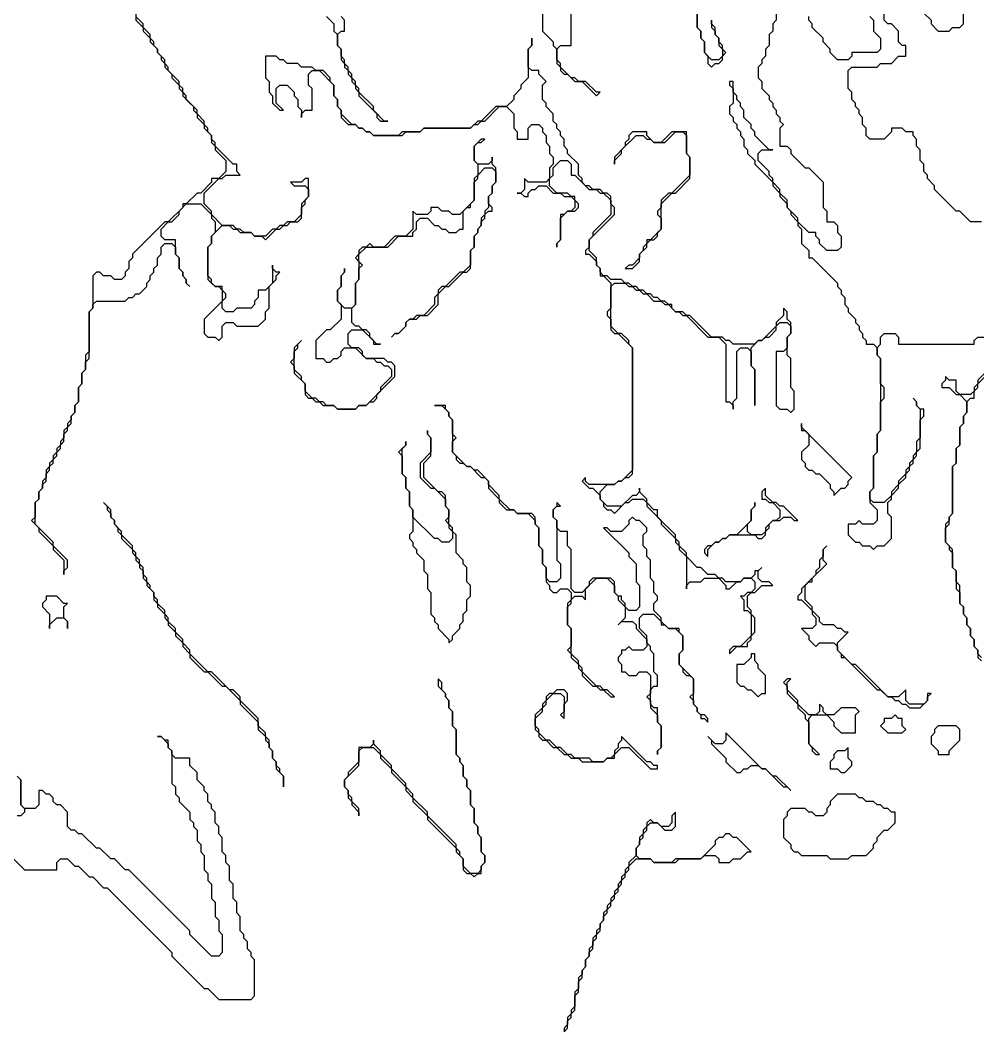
# Model space of a CAD drawing. Header units: metres. Extents: x 0 to 500, y 0 to 703.
# Drawn here: x 401.85 to 435.12, y 28.62 to 63.75 of the extents above; entities that cross this region are included whole.
import ezdxf

# ---------------------------------------------------------------- set-up
doc = ezdxf.new("R2010")
doc.units = ezdxf.units.M

msp = doc.modelspace()

# ---------------------------------------------------------------- linework, layer by layer
for points in [[(420, 64), (420, 63.375), (420.375, 63), (420.375, 62.875), (420.5, 62.75), (420.5, 62.25), (420.625, 62.125), (420.625, 62), (420.75, 61.875), (420.875, 61.875), (421.125, 61.625), (421.375, 61.625), (421.875, 61.125), (422, 61.25), (421.875, 61.25), (421.5, 61.625), (421.25, 61.625), (421.125, 61.75), (421, 61.75), (420.625, 62.125), (420.625, 62.25), (420.5, 62.375), (420.5, 62.75), (420.625, 62.875), (421, 62.875), (421, 64.375)], [(425.375, 64.25), (425.375, 63.5), (425.5, 63.375), (425.5, 63.125), (425.625, 63), (425.625, 62.625), (425.75, 62.5), (425.75, 62.25), (425.875, 62.125), (426, 62.25), (426.125, 62.25), (426.25, 62.375), (426.25, 62.5), (426.375, 62.625), (426.25, 62.75), (426.25, 62.875), (426.125, 63), (426.125, 63.125), (426, 63.25), (426, 63.5), (425.875, 63.625), (425.875, 63.75), (425.875, 63.5), (426, 63.375), (426, 63.25), (426.125, 63.125), (426.125, 62.875), (426.25, 62.75), (426.25, 62.5), (426.125, 62.375), (425.875, 62.375), (425.625, 62.625), (425.625, 63), (425.5, 63.125), (425.5, 63.375), (425.375, 63.5), (425.375, 64.375)], [(433.25, 64), (433.5, 63.75), (433.5, 63.625), (433.75, 63.375), (434.125, 63.375), (434.25, 63.5), (434.5, 63.5), (434.625, 63.625), (434.625, 64.625)], [(405.875, 64), (405.875, 63.75), (406.125, 63.5), (406.125, 63.375), (406.375, 63.125), (406.375, 63), (406.625, 62.75), (406.625, 62.625), (406.75, 62.5), (406.75, 62.375), (406.875, 62.25), (406.875, 62.125), (407.125, 61.875), (407.125, 61.75), (407.375, 61.5), (407.375, 61.375), (407.5, 61.25), (407.5, 61.125), (407.875, 60.75), (407.875, 60.625), (408, 60.5), (408, 60.375), (408.25, 60.125), (408.25, 60), (408.5, 59.75), (408.5, 59.5), (408.625, 59.375), (408.625, 59.25), (409, 58.875), (409, 58.5), (408.75, 58.25), (408.5, 58.25), (408.5, 58.125), (408.125, 57.75), (408, 57.75), (407.625, 57.375), (407.5, 57.375), (407.5, 57.25), (407, 56.75), (406.875, 56.75), (405.75, 55.625), (405.75, 55.5), (405.625, 55.375), (405.625, 55.125), (405.5, 55), (405.5, 54.875), (405.375, 54.75), (405.125, 54.75), (405, 54.875), (404.75, 54.875), (404.625, 55), (404.5, 55), (404.375, 54.875), (404.375, 53.75), (404.25, 53.625), (404.25, 52.25), (404.125, 52.125), (404.125, 51.625), (404, 51.5), (404, 51.125), (403.875, 51), (403.875, 50.5), (403.75, 50.375), (403.75, 50.125), (403.625, 50), (403.625, 49.875), (403.5, 49.75), (403.5, 49.625), (403.375, 49.5), (403.375, 49.25), (403.25, 49.125), (403.25, 49), (403.125, 48.875), (403.125, 48.75), (403, 48.625), (403, 48.5), (402.875, 48.375), (402.875, 48.25), (402.75, 48.125), (402.75, 47.875), (402.625, 47.75), (402.625, 47.5), (402.5, 47.375), (402.5, 47.125), (402.375, 47), (402.375, 46.5), (402.25, 46.375), (402.5, 46.125), (402.5, 46), (403, 45.5), (403, 45.375), (403.375, 45), (403.375, 44.5), (403.375, 44.625), (403.5, 44.75), (403.5, 45), (403, 45.5), (403, 45.625), (402.375, 46.25), (402.375, 47), (402.5, 47.125), (402.5, 47.375), (402.625, 47.5), (402.625, 47.625), (402.75, 47.75), (402.75, 48), (402.875, 48.125), (402.875, 48.25), (403, 48.375), (403, 48.5), (403.125, 48.625), (403.125, 48.75), (403.25, 48.875), (403.25, 49), (403.375, 49.125), (403.375, 49.375), (403.5, 49.5), (403.5, 49.625), (403.625, 49.75), (403.625, 50), (403.75, 50.125), (403.75, 50.375), (403.875, 50.5), (403.875, 51), (404, 51.125), (404, 51.5), (404.125, 51.625), (404.125, 51.875), (404.25, 52), (404.25, 53.625), (404.375, 53.75), (404.375, 53.875), (404.5, 54), (405.5, 54), (405.625, 54.125), (405.75, 54.125), (405.875, 54.25), (406, 54.25), (406.25, 54.5), (406.25, 54.625), (406.375, 54.75), (406.375, 54.875), (406.5, 55), (406.5, 55.125), (406.625, 55.25), (406.625, 55.5), (406.75, 55.625), (406.75, 55.875), (406.875, 56), (407.125, 56), (407.25, 55.875), (407.25, 55.625), (407.375, 55.5), (407.375, 55.125), (407.5, 55), (407.5, 54.875), (407.625, 54.75), (407.625, 54.625), (407.75, 54.5), (407.625, 54.625), (407.625, 54.75), (407.5, 54.875), (407.5, 55), (407.375, 55.125), (407.375, 55.5), (407.25, 55.625), (407.25, 56.125), (406.875, 56.125), (406.75, 56.25), (406.75, 56.5), (407, 56.75), (407.125, 56.75), (407.375, 57), (407.375, 57.125), (407.625, 57.375), (408.125, 57.375), (408.5, 57), (408.5, 56.875), (408.625, 56.75), (408.625, 56.375), (408.5, 56.25), (408.5, 56), (408.375, 55.875), (408.375, 54.75), (408.625, 54.5), (408.75, 54.5), (408.875, 54.375), (408.875, 54), (408.25, 53.375), (408.25, 52.875), (408.375, 52.75), (408.625, 52.75), (408.75, 52.625), (408.875, 52.75), (408.875, 53.125), (409, 53.25), (409.25, 53.25), (409.375, 53.125), (410.125, 53.125), (410.375, 53.375), (410.375, 53.625), (410.5, 53.75), (410.5, 54.5), (410.75, 54.75), (410.75, 54.875), (410.875, 55), (410.75, 55), (410.625, 55.125), (410.625, 55.25), (410.625, 54.625), (410.375, 54.375), (410.125, 54.375), (410.125, 54.125), (410, 54), (410, 53.875), (409.875, 53.75), (409.375, 53.75), (409.25, 53.625), (409, 53.625), (408.875, 53.75), (408.875, 54), (409, 54.125), (409, 54.25), (408.875, 54.375), (408.875, 54.5), (408.625, 54.5), (408.5, 54.625), (408.5, 54.75), (408.375, 54.875), (408.375, 55.875), (408.5, 56), (408.5, 56.25), (408.875, 56.625), (409.125, 56.625), (409.25, 56.5), (409.375, 56.5), (409.5, 56.375), (409.875, 56.375), (410, 56.25), (410.25, 56.25), (410.375, 56.125), (410.75, 56.5), (410.875, 56.5), (411, 56.625), (411.125, 56.625), (411.25, 56.75), (411.5, 56.75), (411.625, 56.875), (411.625, 57.25), (411.75, 57.375), (411.75, 57.5), (411.875, 57.625), (411.875, 58.25), (411.75, 58.25), (411.625, 58.125), (411.25, 58.125), (411.375, 58), (411.75, 58), (411.875, 57.875), (411.875, 57.625), (411.625, 57.375), (411.625, 57), (411.375, 56.75), (411.125, 56.75), (411, 56.625), (410.875, 56.625), (410.75, 56.5), (410.625, 56.5), (410.375, 56.25), (410, 56.25), (409.875, 56.375), (409.625, 56.375), (409.5, 56.5), (409.375, 56.5), (409.25, 56.625), (408.875, 56.625), (408.5, 57), (408.5, 57.125), (408.25, 57.375), (408.25, 57.75), (408.75, 58.25), (408.875, 58.25), (409, 58.375), (409.5, 58.375), (409.375, 58.5), (409.375, 58.75), (409.25, 58.75), (408.625, 59.375), (408.625, 59.5), (408.5, 59.625), (408.5, 59.75), (408.375, 59.875), (408.375, 60), (408.25, 60.125), (408.25, 60.25), (408, 60.5), (408, 60.625), (407.625, 61), (407.625, 61.125), (407.5, 61.25), (407.5, 61.375), (407.375, 61.5), (407.375, 61.625), (407, 62), (407, 62.125), (406.875, 62.25), (406.875, 62.375), (406.625, 62.625), (406.625, 62.75), (406.5, 62.875), (406.5, 63), (406.375, 63.125), (406.375, 63.25), (406.125, 63.5), (406.125, 63.625), (405.875, 63.875)], [(428.125, 64.25), (428.125, 63.75), (428, 63.625), (428, 63.375), (427.875, 63.25), (427.875, 62.875), (427.75, 62.75), (427.75, 62.5), (427.625, 62.375), (427.625, 62.25), (427.5, 62.125), (427.5, 61.75), (427.625, 61.625), (427.625, 61.375), (427.875, 61.125), (427.875, 61), (428, 60.875), (428, 60.75), (428.125, 60.625), (428.125, 60.5), (428.25, 60.375), (428.25, 60.25), (428.375, 60.125), (428.25, 60), (428.25, 59.375), (428.5, 59.375), (428.625, 59.25), (428.625, 59.125), (429.125, 58.625), (429.25, 58.625), (429.75, 58.125), (429.75, 57.25), (429.875, 57.125), (429.875, 56.75), (430.125, 56.75), (430.25, 56.625), (430.25, 56.375), (430.375, 56.25), (430.375, 55.875), (430.25, 55.75), (429.875, 55.75), (429.625, 56), (429.625, 56.125), (429.5, 56.25), (429.5, 56.375), (429.25, 56.375), (428.875, 56.75), (428.875, 56.875), (428.5, 57.25), (428.5, 57.5), (428.25, 57.75), (428.25, 57.875), (428, 58.125), (428, 58.25), (427.875, 58.375), (427.875, 58.5), (427.5, 58.875), (427.5, 59.125), (427.625, 59.25), (428, 59.25), (427.875, 59.25), (427.375, 59.75), (427.375, 59.875), (427.25, 60), (427.25, 60.125), (427, 60.375), (427, 60.625), (426.875, 60.75), (426.875, 60.875), (426.75, 61), (426.75, 61.125), (426.625, 61.25), (426.625, 61.625), (426.5, 61.625), (426.5, 61.5), (426.625, 61.375), (426.625, 60.875), (426.5, 60.75), (426.5, 60.5), (426.625, 60.375), (426.625, 60.25), (426.75, 60.125), (426.75, 60), (426.875, 59.875), (426.875, 59.75), (427, 59.625), (427, 59.375), (427.125, 59.25), (427.125, 59.125), (427.375, 58.875), (427.375, 58.75), (428, 58.125), (428, 58), (428.25, 57.75), (428.25, 57.625), (428.5, 57.375), (428.5, 57.25), (428.625, 57.125), (428.625, 57), (428.875, 56.75), (428.875, 56.625), (429, 56.5), (429, 56), (429.25, 55.75), (429.25, 55.5), (429.375, 55.5), (430.25, 54.625), (430.25, 54.5), (430.375, 54.375), (430.375, 54.25), (430.5, 54.125), (430.5, 53.875), (430.625, 53.75), (430.625, 53.625), (430.875, 53.375), (430.875, 53.25), (431, 53.125), (431, 53), (431.125, 52.875), (431.125, 52.75), (431.25, 52.625), (431.25, 52.5), (431.5, 52.5), (431.625, 52.375), (431.625, 52.125), (431.75, 52), (431.75, 49.5), (431.625, 49.375), (431.625, 48.75), (431.5, 48.625), (431.5, 47.5), (431.375, 47.375), (431.375, 47), (431.625, 46.75), (431.625, 46.375), (431.5, 46.25), (431.125, 46.25), (431, 46.375), (430.875, 46.25), (430.625, 46.25), (430.625, 45.875), (430.875, 45.625), (431, 45.625), (431.125, 45.5), (431.375, 45.5), (431.5, 45.375), (431.625, 45.5), (431.875, 45.5), (432.125, 45.75), (432.125, 46.5), (432, 46.625), (432, 47), (432.125, 47.125), (432.125, 47.25), (432.375, 47.5), (432.375, 47.625), (432.625, 47.875), (432.625, 48), (432.75, 48.125), (432.75, 48.25), (432.875, 48.375), (432.875, 48.5), (433, 48.625), (433, 48.75), (433.125, 48.875), (433.125, 49.875), (433.25, 50), (433.25, 50.25), (433.125, 50.25), (433, 50.375), (433, 50.5), (432.875, 50.625), (433, 50.5), (433, 50.375), (433.125, 50.25), (433.125, 49.25), (433, 49.125), (433, 48.75), (432.875, 48.625), (432.875, 48.5), (432.75, 48.375), (432.75, 48.25), (432.625, 48.125), (432.625, 48), (432.375, 47.75), (432.375, 47.625), (432.125, 47.375), (432.125, 47.25), (431.875, 47), (431.5, 47), (431.375, 47.125), (431.375, 47.375), (431.5, 47.5), (431.5, 48.625), (431.625, 48.75), (431.625, 49.375), (431.75, 49.5), (431.75, 50.5), (431.875, 50.625), (431.875, 51), (431.75, 51.125), (431.75, 52), (431.625, 52.125), (431.625, 52.375), (431.75, 52.5), (431.75, 52.75), (431.875, 52.875), (432.25, 52.875), (432.375, 52.75), (432.375, 52.5), (435, 52.5), (435, 52.625), (435.125, 52.75), (435.625, 52.75)], [(435.25, 56.75), (434.875, 56.75), (434.5, 57.125), (434.375, 57.125), (433.625, 57.875), (433.625, 58), (433.375, 58.25), (433.375, 58.375), (433.25, 58.5), (433.25, 58.75), (433.125, 58.875), (433.125, 59.25), (433, 59.375), (433, 59.625), (432.875, 59.75), (432.875, 59.875), (432.625, 59.875), (432.5, 60), (432.125, 60), (432.125, 59.875), (431.875, 59.625), (431.375, 59.625), (431.25, 59.75), (431.25, 60), (431.125, 60.125), (431.125, 60.375), (431, 60.5), (431, 60.625), (430.875, 60.75), (430.875, 60.875), (430.75, 61), (430.75, 61.25), (430.625, 61.375), (430.625, 62), (430.75, 62.125), (431.625, 62.125), (431.75, 62.25), (432.125, 62.25), (432.375, 62.5), (432.625, 62.5), (432.625, 62.875), (432.5, 62.875), (432.375, 63), (432.375, 63.375), (432.125, 63.625), (432, 63.625), (431.875, 63.75), (431.875, 64.125)], [(412.5, 63.875), (412.75, 63.625), (412.75, 63.375), (412.875, 63.25), (412.875, 62.875), (413, 62.75), (413, 62.375), (413.125, 62.25), (413.125, 62.125), (413.25, 62), (413.25, 61.875), (413.375, 61.75), (413.375, 61.625), (413.5, 61.5), (413.5, 61.375), (413.625, 61.25), (413.625, 61.125), (414.25, 60.5), (414.25, 60.375), (414.375, 60.25), (414.625, 60.25), (414.5, 60.25), (414.125, 60.625), (414.125, 60.75), (413.625, 61.25), (413.625, 61.375), (413.5, 61.5), (413.5, 61.625), (413.375, 61.75), (413.375, 61.875), (413.25, 62), (413.25, 62.125), (413.125, 62.25), (413.125, 62.375), (413, 62.5), (413, 62.75), (412.875, 62.875), (412.875, 63.25), (413, 63.375), (413.125, 63.375), (413.125, 63.75), (413, 63.875)], [(431.375, 63.875), (431.5, 63.75), (431.5, 63.375), (431.75, 63.125), (431.75, 62.75), (431.625, 62.625), (430.75, 62.625), (430.75, 62.5), (430.625, 62.375), (430.25, 62.375), (430, 62.625), (430, 62.75), (429.75, 63), (429.75, 63.125), (429.375, 63.5), (429.375, 63.625), (429.25, 63.75), (429.25, 63.875)], [(435.5, 51.625), (435.125, 51.25), (435.125, 51.125), (435, 51), (435, 50.875), (434.875, 50.75), (434.5, 50.75), (434.375, 50.875), (434.375, 51.25), (434.125, 51.25), (434, 51.375), (434, 51.25), (433.875, 51.125), (433.875, 51), (434.125, 51), (434.375, 50.75), (434.5, 50.75), (434.75, 50.5), (434.75, 50.125), (434.625, 50), (434.625, 49.75), (434.5, 49.625), (434.5, 49), (434.375, 48.875), (434.375, 48.375), (434.25, 48.25), (434.25, 46.625), (434.125, 46.5), (434.125, 46.375), (434, 46.25), (434, 45.625), (434.125, 45.5), (434.125, 45.375), (434.25, 45.25), (434.25, 44.75), (434.375, 44.625), (434.375, 44), (434.5, 43.875), (434.5, 43.5), (434.625, 43.375), (434.625, 43.125), (434.75, 43), (434.75, 42.75), (434.875, 42.625), (434.875, 42.375), (435, 42.25), (435, 42), (435.125, 41.875), (435.125, 41.625), (435.25, 41.5)], [(435.25, 41.625), (435.125, 41.75), (435.125, 41.875), (435, 42), (435, 42.25), (434.875, 42.375), (434.875, 42.625), (434.75, 42.75), (434.75, 43), (434.625, 43.125), (434.625, 43.375), (434.5, 43.5), (434.5, 44.125), (434.375, 44.25), (434.375, 44.625), (434.25, 44.75), (434.25, 45.375), (434, 45.625), (434, 46.125), (434.125, 46.25), (434.125, 46.5), (434.25, 46.625), (434.25, 48.25), (434.375, 48.375), (434.375, 48.875), (434.5, 49), (434.5, 49.625), (434.625, 49.75), (434.625, 50), (434.75, 50.125), (434.75, 50.5), (434.875, 50.625), (435, 50.625), (435, 50.875), (435.125, 51), (435.125, 51.125), (435.5, 51.5)], [(401.375, 34.875), (402, 34.25), (403.125, 34.25), (403.125, 34.5), (403.25, 34.625), (403.5, 34.625), (403.75, 34.375), (403.875, 34.375), (404.25, 34), (404.375, 34), (404.75, 33.625), (404.875, 33.625), (407.125, 31.375), (407.125, 31.25), (408.25, 30.125), (408.375, 30.125), (408.75, 29.75), (409.875, 29.75), (410, 29.875), (410, 31.125), (409.875, 31.25), (409.875, 31.375), (409.75, 31.5), (409.75, 31.75), (409.625, 31.875), (409.625, 32), (409.5, 32.125), (409.5, 32.625), (409.375, 32.75), (409.375, 33.125), (409.25, 33.25), (409.25, 33.75), (409.125, 33.875), (409.125, 34.375), (409, 34.5), (409, 34.75), (408.875, 34.875), (408.875, 35.375), (408.75, 35.5), (408.75, 35.75), (408.625, 35.875), (408.625, 36.25), (408.5, 36.375), (408.5, 36.5), (408.375, 36.625), (408.375, 36.875), (408.25, 37), (408.25, 37.125), (408, 37.375), (408, 37.625), (407.75, 37.875), (407.75, 38.125), (407.25, 38.125), (407.125, 38.25), (407.125, 38.375), (407, 38.5), (407, 38.75), (406.875, 38.75), (406.75, 38.875), (406.625, 38.875), (406.75, 38.875), (407, 38.625), (407, 38.5), (407.125, 38.375), (407.125, 37.25), (407.25, 37.125), (407.25, 36.875), (407.375, 36.75), (407.375, 36.625), (407.75, 36.25), (407.75, 36), (407.875, 35.875), (407.875, 35.75), (408, 35.625), (408, 35.25), (408.125, 35.125), (408.125, 34.875), (408.25, 34.75), (408.25, 34.25), (408.375, 34.125), (408.375, 33.875), (408.5, 33.75), (408.5, 33.25), (408.625, 33.125), (408.625, 32.625), (408.75, 32.5), (408.75, 32.125), (408.875, 32), (408.875, 31.375), (408.75, 31.25), (408.5, 31.25), (407.75, 32), (407.75, 32.125), (405.625, 34.25), (405.5, 34.25), (405.125, 34.625), (405, 34.625), (404.625, 35), (404.5, 35), (404, 35.5), (403.875, 35.5), (403.75, 35.625), (403.625, 35.625), (403.5, 35.75), (403.5, 36.25), (403.25, 36.5), (403.125, 36.5), (403, 36.625), (403, 36.75), (402.875, 36.875), (402.75, 36.875), (402.625, 37), (402.5, 37), (402.5, 36.5), (402.375, 36.375), (402, 36.375), (401.875, 36.5), (401.875, 37.375), (401.75, 37.5)], [(401.75, 37.5), (401.875, 37.375), (401.875, 36.5), (402, 36.375), (402, 36.25), (401.875, 36.125), (401.75, 36.125)]]:
    msp.add_lwpolyline(points)
for points in [[(419.625, 63.125), (419.625, 62.875), (419.5, 62.75), (419.5, 61.75), (419.25, 61.5), (419.25, 61.375), (419, 61.125), (419, 61), (418.75, 60.75), (418.375, 60.75), (417.875, 60.25), (417.75, 60.25), (417.5, 60), (415.875, 60), (415.75, 59.875), (415.125, 59.875), (415, 59.75), (414.125, 59.75), (414, 59.875), (413.875, 59.875), (413.75, 60), (413.625, 60), (413.5, 60.125), (413.375, 60.125), (413, 60.5), (413, 60.625), (412.875, 60.75), (412.875, 61), (412.75, 61.125), (412.75, 61.5), (412.625, 61.625), (412.625, 61.75), (412.375, 62), (412.125, 62), (412, 62.125), (411.625, 62.125), (411.5, 62.25), (411.125, 62.25), (411, 62.375), (410.875, 62.375), (410.75, 62.5), (410.375, 62.5), (410.375, 61.75), (410.5, 61.625), (410.5, 61.25), (410.625, 61.125), (410.625, 60.875), (410.875, 60.625), (411, 60.625), (410.75, 60.875), (410.75, 61.375), (410.875, 61.5), (411.125, 61.5), (411.375, 61.25), (411.375, 61.125), (411.5, 61), (411.5, 60.75), (411.625, 60.625), (411.625, 60.375), (411.625, 60.5), (411.75, 60.625), (412, 60.625), (412, 61.375), (411.875, 61.5), (411.875, 61.875), (412, 62), (412.25, 62), (412.75, 61.5), (412.75, 61.125), (412.875, 61), (412.875, 60.75), (413, 60.625), (413, 60.375), (413.25, 60.125), (413.5, 60.125), (413.625, 60), (413.75, 60), (413.875, 59.875), (414, 59.875), (414.125, 59.75), (415.125, 59.75), (415.25, 59.875), (415.75, 59.875), (415.875, 60), (417.5, 60), (417.625, 60.125), (417.75, 60.125), (417.875, 60.25), (418, 60.25), (418.5, 60.75), (418.75, 60.75), (419, 60.5), (419, 60), (419.125, 59.875), (419.125, 59.625), (419.5, 59.625), (419.5, 60), (419.625, 60.125), (419.875, 60.125), (420, 60), (420, 59.875), (420.125, 59.75), (420.125, 59.5), (420.25, 59.375), (420.25, 59.125), (420.375, 59), (420.375, 58.75), (420.25, 58.625), (420.25, 58.25), (420.125, 58.125), (419.5, 58.125), (419.375, 58.25), (419.375, 57.875), (419.25, 57.75), (419.125, 57.75), (419.25, 57.75), (419.375, 57.625), (419.5, 57.625), (419.5, 57.75), (419.625, 57.875), (419.75, 57.875), (419.875, 58), (420.125, 58), (420.375, 57.75), (420.625, 57.75), (420.75, 57.625), (421, 57.625), (421.125, 57.5), (421.125, 57.25), (421, 57.125), (420.875, 57.125), (420.75, 57), (420.625, 57), (420.625, 56.125), (420.5, 56), (420.5, 55.875), (420.5, 56), (420.625, 56.125), (420.625, 56.875), (420.875, 57.125), (421.125, 57.125), (421.25, 57.25), (421.25, 57.375), (421.125, 57.5), (421.125, 57.625), (421, 57.625), (420.875, 57.75), (420.5, 57.75), (420.25, 58), (420.25, 58.25), (420.375, 58.375), (420.375, 58.625), (420.625, 58.875), (420.875, 58.875), (421, 58.75), (421, 58.375), (421.125, 58.375), (421.625, 57.875), (421.875, 57.875), (422, 57.75), (422.125, 57.75), (422.375, 57.5), (422.375, 57), (421.75, 56.375), (421.75, 56.25), (421.625, 56.125), (421.625, 55.875), (421.5, 55.75), (421.5, 55.625), (421.625, 55.625), (421.875, 55.375), (421.875, 55.25), (422, 55.125), (422, 54.875), (422.125, 54.875), (422.375, 54.625), (422.375, 53.75), (422.25, 53.625), (422.25, 53.5), (422.375, 53.375), (422.375, 53), (422.5, 52.875), (422.625, 52.875), (423.125, 52.375), (423.125, 48.125), (422.75, 47.75), (422.625, 47.75), (422.5, 47.625), (421.625, 47.625), (421.5, 47.75), (421.5, 47.875), (421.375, 47.75), (421.625, 47.5), (421.75, 47.5), (422, 47.25), (422, 47.125), (422.125, 47), (422.125, 46.875), (422.25, 46.75), (422.375, 46.75), (422.5, 46.625), (422.875, 47), (423, 47), (423.125, 47.125), (423.5, 47.125), (423.625, 47), (423.625, 46.875), (424.125, 46.375), (424.125, 46.25), (424.625, 45.75), (424.625, 45.625), (424.75, 45.5), (424.75, 45.375), (425, 45.125), (425, 44), (425, 44.125), (425.125, 44.25), (425.5, 44.25), (425.625, 44.375), (426.125, 44.375), (426.375, 44.125), (426.375, 44), (426.5, 44), (426.75, 44.25), (426.875, 44.25), (427, 44.375), (427.25, 44.375), (427.375, 44.25), (427.375, 44), (427.25, 43.875), (427.125, 43.875), (427, 43.75), (426.875, 43.75), (427, 43.625), (427, 43.25), (427.125, 43.25), (427.25, 43.125), (427.25, 42.375), (426.875, 42), (426.625, 42), (426.5, 41.875), (426.5, 41.75), (426.75, 42), (427.125, 42), (427.125, 42.125), (427.25, 42.25), (427.25, 42.375), (427.375, 42.5), (427.375, 43), (427.25, 43.125), (427.25, 43.25), (427.125, 43.375), (427.125, 43.75), (427.25, 43.875), (427.375, 43.875), (427.625, 44.125), (428, 44.125), (427.875, 44.25), (427.625, 44.25), (427.5, 44.375), (427.5, 44.625), (427.625, 44.75), (427.5, 44.625), (427.375, 44.625), (427.375, 44.5), (427.25, 44.375), (427, 44.375), (426.875, 44.25), (426.375, 44.25), (426.25, 44.375), (426.125, 44.375), (426, 44.5), (425.75, 44.5), (425.5, 44.75), (425.375, 44.75), (425, 45.125), (425, 45.25), (424.75, 45.5), (424.75, 45.625), (424.625, 45.75), (424.625, 45.875), (424, 46.5), (424, 46.75), (423.875, 46.75), (423.625, 47), (423.625, 47.125), (423.375, 47.375), (423.375, 47.5), (423.375, 47.375), (423.25, 47.25), (423.125, 47.25), (422.75, 46.875), (422.25, 46.875), (422, 47.125), (422, 47.375), (422.25, 47.625), (422.5, 47.625), (422.625, 47.75), (422.75, 47.75), (422.875, 47.875), (423, 47.875), (423.125, 48), (423.125, 52.375), (423, 52.5), (423, 52.625), (422.75, 52.875), (422.625, 52.875), (422.375, 53.125), (422.375, 54.5), (422.5, 54.625), (422.875, 54.625), (423, 54.5), (423.125, 54.5), (423.25, 54.375), (423.375, 54.375), (423.5, 54.25), (423.625, 54.25), (423.875, 54), (424.125, 54), (424.25, 53.875), (424.375, 53.875), (424.625, 53.625), (424.75, 53.625), (424.875, 53.5), (425, 53.5), (425.75, 52.75), (426.125, 52.75), (426.375, 52.5), (426.375, 50.5), (426.5, 50.5), (426.625, 50.375), (426.625, 50.25), (426.625, 50.5), (426.75, 50.625), (426.75, 52.25), (426.875, 52.375), (427.125, 52.375), (427.25, 52.25), (427.25, 51.75), (427.375, 51.625), (427.375, 50.375), (427.375, 51.625), (427.25, 51.75), (427.25, 52.375), (427.5, 52.625), (427.625, 52.625), (427.75, 52.75), (427.875, 52.75), (428.125, 53), (428.125, 53.125), (428.25, 53.25), (428.5, 53.25), (428.625, 53.125), (428.625, 52.875), (428.5, 52.75), (428.5, 52.375), (428.375, 52.25), (428.125, 52.25), (428.125, 50.375), (428.25, 50.25), (428.5, 50.25), (428.625, 50.125), (428.75, 50.25), (428.75, 50.875), (428.625, 51), (428.625, 52), (428.5, 52.125), (428.5, 52.75), (428.625, 52.875), (428.625, 53.25), (428.5, 53.375), (428.5, 53.625), (428.375, 53.75), (428.375, 53.5), (428.125, 53.25), (428.125, 53.125), (427.625, 52.625), (427.5, 52.625), (427.375, 52.5), (426.625, 52.5), (426.5, 52.625), (426.375, 52.625), (426.25, 52.75), (425.875, 52.75), (425.125, 53.5), (425, 53.5), (424.875, 53.625), (424.625, 53.625), (424.5, 53.75), (424.5, 53.875), (424.375, 53.875), (424.25, 54), (424.125, 54), (424, 54.125), (423.875, 54.125), (423.75, 54.25), (423.625, 54.25), (423.5, 54.375), (423.375, 54.375), (423.25, 54.5), (423.125, 54.5), (423, 54.625), (422.875, 54.625), (422.75, 54.75), (422.375, 54.75), (422.25, 54.875), (422.125, 54.875), (422, 55), (422, 55.125), (421.875, 55.25), (421.875, 55.5), (421.625, 55.75), (421.625, 56.125), (422.5, 57), (422.5, 57.25), (422.375, 57.375), (422.375, 57.625), (422.25, 57.75), (422.125, 57.75), (422, 57.875), (421.75, 57.875), (421.625, 58), (421.5, 58), (421.375, 58.125), (421.375, 58.25), (421.25, 58.375), (421.25, 58.75), (420.875, 59.125), (420.875, 59.25), (420.75, 59.375), (420.75, 59.625), (420.625, 59.75), (420.625, 59.875), (420.5, 60), (420.5, 60.125), (420.375, 60.25), (420.375, 60.5), (420.125, 60.75), (420.125, 60.875), (420, 61), (420, 61.5), (420.125, 61.625), (419.875, 61.875), (419.875, 62), (419.625, 62), (419.5, 62.125), (419.5, 62.75), (419.625, 62.875)], [(423.125, 59.875), (423, 59.75), (423, 59.625), (422.875, 59.5), (422.875, 59.375), (422.5, 59), (422.5, 58.75), (422.5, 58.875), (422.75, 59.125), (422.75, 59.25), (423.25, 59.75), (423.5, 59.75), (423.625, 59.625), (423.75, 59.625), (423.875, 59.5), (424.25, 59.5), (424.625, 59.875), (424.875, 59.875), (425, 59.75), (425, 59.125), (425.125, 59), (425.125, 58.375), (424.5, 57.75), (424.375, 57.75), (424.125, 57.5), (424.125, 57.25), (424, 57.125), (424, 57), (424.125, 56.875), (424.125, 56.5), (423.75, 56.125), (423.625, 56.125), (423.625, 56), (423.5, 55.875), (423.5, 55.75), (423.375, 55.625), (423.375, 55.5), (423.125, 55.25), (423, 55.25), (422.875, 55.125), (423.125, 55.125), (423.375, 55.375), (423.375, 55.625), (423.625, 55.875), (423.625, 56), (423.75, 56.125), (423.875, 56.125), (424, 56.25), (424, 56.375), (424.125, 56.5), (424.125, 57.375), (424.5, 57.75), (424.625, 57.75), (425.125, 58.25), (425.125, 59), (425, 59.125), (425, 59.875), (424.5, 59.875), (424.125, 59.5), (423.875, 59.5), (423.625, 59.75), (423.625, 59.875)], [(417.875, 59.625), (417.625, 59.375), (417.625, 58.875), (417.75, 58.75), (417.75, 58.375), (417.625, 58.25), (417.625, 57.5), (417.125, 57), (416.875, 57), (416.75, 57.125), (416.5, 57.125), (416.375, 57.25), (416.125, 57.25), (416.125, 57.125), (416, 57), (415.625, 57), (415.5, 57.125), (415.5, 56.5), (415.25, 56.25), (414.875, 56.25), (414.5, 55.875), (414.125, 55.875), (414, 56), (413.875, 55.875), (413.75, 55.875), (413.625, 55.75), (413.625, 55.625), (413.5, 55.5), (413.625, 55.375), (413.625, 54.75), (413.5, 54.625), (413.5, 53.875), (413.375, 53.75), (413.125, 53.75), (412.875, 54), (412.875, 54.375), (413, 54.5), (413, 54.875), (413.125, 55), (413.125, 55.125), (413.125, 55), (413, 54.875), (413, 54.5), (412.875, 54.375), (412.875, 54), (413, 53.875), (413, 53.375), (412.625, 53), (412.5, 53), (412.125, 52.625), (412.125, 52), (412.375, 52), (412.5, 51.875), (412.625, 51.875), (412.75, 52), (412.875, 52), (413, 52.125), (413, 52.25), (413.125, 52.375), (413.5, 52.375), (413.875, 52), (414.125, 52), (414.25, 51.875), (414.375, 51.875), (414.5, 51.75), (414.625, 51.75), (414.75, 51.625), (414.75, 51.375), (414.375, 51), (414.375, 50.875), (413.875, 50.375), (413.625, 50.375), (413.5, 50.25), (412.875, 50.25), (412.75, 50.375), (412.5, 50.375), (412.375, 50.5), (412.25, 50.5), (412.125, 50.625), (412, 50.625), (411.75, 50.875), (411.75, 51.125), (411.625, 51.25), (411.625, 51.375), (411.375, 51.625), (411.375, 52.25), (411.5, 52.375), (411.5, 52.5), (411.625, 52.625), (411.375, 52.375), (411.375, 52), (411.25, 51.875), (411.375, 51.75), (411.375, 51.5), (411.75, 51.125), (411.75, 50.75), (411.875, 50.625), (412, 50.625), (412.125, 50.5), (412.25, 50.5), (412.375, 50.375), (412.75, 50.375), (412.875, 50.25), (413.5, 50.25), (413.625, 50.375), (413.875, 50.375), (414, 50.5), (414.125, 50.5), (414.25, 50.625), (414.25, 50.75), (414.875, 51.375), (414.875, 51.75), (414.75, 51.875), (414.625, 51.875), (414.5, 52), (413.875, 52), (413.75, 52.125), (413.75, 52.25), (413.625, 52.375), (413.375, 52.375), (413.25, 52.5), (413.25, 52.875), (413.375, 53), (413.75, 53), (414.125, 52.625), (414.125, 52.5), (414.375, 52.5), (414.25, 52.5), (414, 52.75), (414, 52.875), (413.875, 53), (413.75, 53), (413.625, 53.125), (413.5, 53.125), (413.375, 53.25), (413.375, 53.75), (413.5, 53.875), (413.5, 54.625), (413.625, 54.75), (413.625, 55.125), (413.75, 55.25), (413.625, 55.375), (413.625, 55.625), (413.875, 55.875), (414.625, 55.875), (415, 56.25), (415.5, 56.25), (415.5, 56.375), (415.625, 56.5), (415.625, 56.75), (415.75, 56.875), (416, 56.875), (416.25, 56.625), (416.375, 56.625), (416.5, 56.5), (416.625, 56.5), (416.75, 56.375), (417, 56.375), (417.125, 56.5), (417.25, 56.5), (417.25, 57.125), (417.375, 57.25), (417.5, 57.25), (417.5, 57.375), (417.625, 57.5), (417.625, 58.125), (417.75, 58.25), (417.75, 58.375), (418, 58.625), (418.25, 58.625), (418.375, 58.5), (418.375, 58.125), (418.25, 58), (418.25, 57.75), (418.125, 57.625), (418.125, 57.25), (418, 57.125), (418, 57), (417.875, 56.875), (417.875, 56.625), (417.75, 56.5), (417.75, 56.375), (417.625, 56.25), (417.625, 55.875), (417.5, 55.75), (417.5, 55.25), (417.25, 55), (417.125, 55), (416.625, 54.5), (416.5, 54.5), (416.375, 54.375), (416.375, 54.25), (416.25, 54.125), (416.25, 53.875), (415.875, 53.5), (415.625, 53.5), (415.5, 53.375), (415.375, 53.375), (415.25, 53.25), (415.25, 53.125), (415, 52.875), (414.875, 52.875), (414.75, 52.75), (414.875, 52.875), (415, 52.875), (415.25, 53.125), (415.25, 53.25), (415.375, 53.375), (415.625, 53.375), (415.75, 53.5), (416, 53.5), (416.375, 53.875), (416.375, 54.25), (416.625, 54.5), (416.75, 54.5), (417.25, 55), (417.375, 55), (417.5, 55.125), (417.5, 55.75), (417.625, 55.875), (417.625, 56.25), (417.75, 56.375), (417.75, 56.5), (417.875, 56.625), (417.875, 56.75), (418, 56.875), (418, 57), (418.125, 57.125), (418.25, 57.125), (418.25, 57.25), (418.125, 57.375), (418.125, 57.625), (418.25, 57.75), (418.25, 58), (418.375, 58.125), (418.375, 58.625), (418.25, 58.75), (418.25, 59), (418.25, 58.875), (418.125, 58.75), (417.75, 58.75), (417.625, 58.875), (417.625, 59.375), (417.75, 59.5), (417.875, 59.5), (418, 59.625)], [(416.25, 50.375), (416.5, 50.375), (416.75, 50.125), (416.75, 50), (416.875, 49.875), (416.875, 48.75), (417, 48.625), (417, 48.5), (417.125, 48.375), (417.25, 48.375), (417.375, 48.25), (417.5, 48.25), (417.875, 47.875), (418, 47.875), (418.125, 47.75), (418.125, 47.5), (418.5, 47.125), (418.5, 47), (418.75, 46.75), (419, 46.75), (419.125, 46.625), (419.5, 46.625), (419.75, 46.375), (419.75, 46.25), (419.875, 46.125), (419.875, 45.5), (420, 45.375), (420, 44.875), (420.125, 44.75), (420.125, 44.25), (420.25, 44.125), (420.25, 44), (420.375, 43.875), (420.5, 43.875), (420.625, 44), (420.875, 44), (421, 43.875), (421, 43.625), (420.875, 43.5), (420.875, 42.75), (421, 42.625), (421, 42), (420.875, 41.875), (421, 41.75), (421, 41.625), (421.25, 41.375), (421.25, 41.25), (421.375, 41.125), (421.375, 41), (421.75, 40.625), (421.875, 40.625), (422, 40.5), (422.125, 40.5), (422.375, 40.25), (422.5, 40.25), (422.25, 40.5), (422.125, 40.5), (422, 40.625), (421.875, 40.625), (421.375, 41.125), (421.375, 41.25), (421.25, 41.375), (421.25, 41.5), (421, 41.75), (421, 42.625), (420.875, 42.75), (420.875, 43.375), (421, 43.5), (421, 43.625), (421.125, 43.75), (421.375, 43.75), (421.5, 43.625), (421.5, 44), (421.875, 44.375), (422.25, 44.375), (422.5, 44.125), (422.5, 43.875), (422.625, 43.75), (422.625, 43.625), (422.875, 43.375), (422.875, 43), (422.625, 42.75), (422.75, 42.875), (423.125, 42.875), (423.25, 42.75), (423.25, 42.625), (423.625, 42.25), (423.625, 42), (423.5, 41.875), (423.125, 41.875), (423, 42), (422.875, 41.875), (422.75, 41.875), (422.75, 41.75), (422.625, 41.625), (422.625, 41.5), (422.75, 41.375), (422.75, 41.125), (422.875, 41.125), (423, 41), (423.25, 41), (423.375, 41.125), (423.625, 41.125), (423.75, 41), (423.75, 40.375), (423.625, 40.25), (423.75, 40.125), (423.75, 39.875), (424, 39.625), (424, 39.375), (424.125, 39.25), (424.125, 38.5), (424, 38.375), (424, 38.25), (424, 38.375), (424.125, 38.5), (424.125, 39.25), (424, 39.375), (424, 39.875), (423.875, 39.875), (423.75, 40), (423.75, 40.5), (423.875, 40.625), (424, 40.625), (424, 41), (423.875, 41.125), (423.875, 41.75), (423.75, 41.875), (423.75, 42), (423.625, 42.125), (423.625, 42.375), (423.375, 42.625), (423.375, 43), (423.5, 43.125), (423.875, 43.125), (424.125, 42.875), (424.125, 42.75), (424.25, 42.75), (424.375, 42.625), (424.625, 42.625), (424.875, 42.375), (424.875, 41.875), (424.75, 41.75), (424.75, 41.375), (424.875, 41.25), (424.875, 41.125), (425, 41), (425.125, 41), (425.25, 40.875), (425.25, 40.375), (425.125, 40.25), (425.25, 40.125), (425.25, 40), (425.375, 39.875), (425.375, 39.75), (425.5, 39.625), (425.5, 39.5), (425.625, 39.5), (425.75, 39.375), (425.75, 39.5), (425.625, 39.625), (425.5, 39.625), (425.375, 39.75), (425.375, 39.875), (425.25, 40), (425.25, 40.875), (424.75, 41.375), (424.75, 41.75), (424.875, 41.875), (424.875, 42.375), (424.75, 42.5), (424.75, 42.625), (424.375, 42.625), (424.125, 42.875), (424.125, 43), (423.875, 43.25), (423.875, 43.5), (424, 43.625), (424, 43.75), (423.875, 43.875), (423.875, 44.25), (423.75, 44.375), (423.75, 45), (423.625, 45.125), (423.625, 45.375), (423.5, 45.5), (423.5, 45.875), (423.625, 46), (423.625, 46.125), (423.375, 46.375), (423.25, 46.375), (423.125, 46.5), (423, 46.375), (423, 46.25), (422.75, 46), (422.375, 46), (422.25, 46.125), (422.125, 46.125), (423, 45.25), (423, 45.125), (423.25, 44.875), (423.25, 44.25), (423.375, 44.125), (423.375, 43.375), (423.25, 43.25), (423, 43.25), (422.875, 43.375), (422.875, 43.5), (422.75, 43.625), (422.75, 43.75), (422.625, 43.75), (422.5, 43.875), (422.5, 44.25), (422.375, 44.375), (421.75, 44.375), (421.625, 44.25), (421.625, 44.125), (421.375, 43.875), (421.125, 43.875), (421, 44), (421, 45.375), (420.875, 45.5), (420.875, 46), (420.625, 46), (420.5, 46.125), (420.5, 46.375), (420.375, 46.5), (420.375, 46.75), (420.5, 46.875), (420.625, 46.875), (420.5, 47), (420.5, 46.875), (420.375, 46.75), (420.375, 46.5), (420.5, 46.375), (420.5, 45), (420.625, 44.875), (420.625, 44.375), (420.5, 44.25), (420.25, 44.25), (420.125, 44.375), (420.125, 44.75), (420, 44.875), (420, 45.375), (419.875, 45.5), (419.875, 46.125), (419.75, 46.25), (419.75, 46.5), (419.625, 46.625), (419.125, 46.625), (419, 46.75), (418.875, 46.75), (418.5, 47.125), (418.5, 47.25), (418.125, 47.625), (418.125, 47.75), (417.75, 48.125), (417.625, 48.125), (417.5, 48.25), (417.375, 48.25), (416.875, 48.75), (416.875, 49.125), (417, 49.25), (416.875, 49.375), (416.875, 49.875), (416.75, 50), (416.75, 50.125), (416.625, 50.25), (416.625, 50.375)], [(429, 49.75), (429, 49.5), (429.125, 49.5), (429.25, 49.375), (429.25, 49), (429, 48.75), (429, 48.5), (429.125, 48.375), (429.125, 48.25), (429.25, 48.125), (429.375, 48.125), (429.5, 48), (429.625, 48), (430, 47.625), (430, 47.5), (430.125, 47.375), (430.125, 47.25), (430.375, 47.5), (430.5, 47.5), (430.625, 47.625), (430.625, 47.75), (430.75, 47.875), (429, 49.625)], [(416, 49.5), (416, 49.375), (416.125, 49.25), (416.125, 48.75), (415.75, 48.375), (415.75, 47.875), (416.125, 47.5), (416.25, 47.5), (416.625, 47.125), (416.625, 46.875), (416.75, 46.75), (416.75, 46.5), (416.625, 46.375), (416.75, 46.25), (416.75, 46.125), (416.875, 46), (416.875, 45.75), (416.75, 45.625), (416.5, 45.625), (416.375, 45.75), (416.25, 45.75), (415.5, 46.5), (415.5, 46.75), (415.375, 46.875), (415.375, 47.375), (415.25, 47.5), (415.25, 47.875), (415.125, 48), (415.125, 48.875), (415.25, 49), (415.25, 49.125), (415.25, 49), (415, 48.75), (415.125, 48.625), (415.125, 48), (415.25, 47.875), (415.25, 47.5), (415.375, 47.375), (415.375, 46.875), (415.5, 46.75), (415.5, 46), (415.375, 45.875), (415.375, 45.75), (415.5, 45.625), (415.5, 45.5), (415.625, 45.375), (415.625, 45.25), (415.875, 45), (415.875, 44.625), (416, 44.5), (416, 44), (416.125, 43.875), (416.125, 43.125), (416.25, 43), (416.25, 42.875), (416.375, 42.75), (416.375, 42.625), (416.75, 42.25), (416.75, 42.125), (416.875, 42.25), (416.875, 42.375), (417.125, 42.625), (417.125, 42.75), (417.25, 42.875), (417.25, 43.125), (417.375, 43.25), (417.375, 43.625), (417.5, 43.75), (417.5, 44.125), (417.375, 44.25), (417.375, 44.75), (417.25, 44.875), (417.25, 45), (417, 45.25), (417, 45.875), (416.875, 46), (416.875, 46.125), (416.75, 46.25), (416.75, 46.75), (416.625, 46.875), (416.625, 47.25), (416.5, 47.375), (416.375, 47.375), (415.875, 47.875), (415.875, 48.375), (416.125, 48.625), (416.125, 49.25), (416, 49.375)], [(427.75, 47.5), (427.625, 47.375), (427.625, 47.125), (427.75, 47.125), (427.875, 47), (428, 47), (428.25, 46.75), (428.25, 46.5), (428.125, 46.375), (428, 46.375), (427.75, 46.125), (427.75, 46), (427.625, 45.875), (427.25, 45.875), (427.125, 46), (427.125, 46.25), (427.25, 46.375), (427.25, 46.75), (427.375, 46.875), (427.375, 47), (427.375, 46.875), (427.25, 46.75), (427.25, 46.375), (426.75, 45.875), (426.5, 45.875), (426.375, 45.75), (426.25, 45.75), (426.125, 45.625), (426, 45.625), (425.875, 45.5), (425.75, 45.5), (425.625, 45.375), (425.625, 45.25), (425.75, 45.125), (425.75, 45.375), (426, 45.625), (426.125, 45.625), (426.25, 45.75), (426.375, 45.75), (426.5, 45.875), (427.375, 45.875), (427.5, 45.75), (427.625, 45.75), (427.75, 45.875), (427.75, 46), (427.875, 46.125), (427.875, 46.25), (428, 46.375), (428.25, 46.375), (428.375, 46.5), (428.625, 46.5), (428.75, 46.375), (428.875, 46.375), (428.375, 46.875), (428.25, 46.875), (428.125, 47), (428, 47), (427.75, 47.25)], [(404.75, 47), (404.875, 46.875), (404.875, 46.75), (405, 46.625), (405, 46.5), (405.125, 46.375), (405.125, 46.25), (405.25, 46.125), (405.25, 46), (405.375, 45.875), (405.375, 45.75), (405.75, 45.375), (405.75, 45.25), (405.875, 45.125), (405.875, 45), (406, 44.875), (406, 44.75), (406.125, 44.625), (406.125, 44.375), (406.25, 44.25), (406.25, 44.125), (406.5, 43.875), (406.5, 43.625), (406.625, 43.5), (406.625, 43.375), (406.875, 43.125), (406.875, 43), (407, 42.875), (407, 42.75), (407.25, 42.5), (407.25, 42.375), (407.5, 42.125), (407.5, 42), (407.75, 41.75), (407.75, 41.625), (408.25, 41.125), (408.375, 41.125), (408.875, 40.625), (409, 40.625), (409.5, 40.125), (409.5, 40), (410.125, 39.375), (410.125, 39.125), (410.375, 38.875), (410.375, 38.75), (410.5, 38.625), (410.5, 38.5), (410.625, 38.375), (410.625, 38.125), (410.75, 38), (410.75, 37.75), (411, 37.5), (411, 37.125), (411, 37.5), (410.875, 37.625), (410.875, 37.75), (410.75, 37.875), (410.75, 38), (410.625, 38.125), (410.625, 38.375), (410.5, 38.5), (410.5, 38.75), (410.375, 38.875), (410.375, 39), (410.125, 39.25), (410.125, 39.5), (409.5, 40.125), (409.5, 40.25), (409.25, 40.5), (409.125, 40.5), (408.5, 41.125), (408.375, 41.125), (407.75, 41.75), (407.75, 41.875), (407.5, 42.125), (407.5, 42.25), (407.25, 42.5), (407.25, 42.625), (407, 42.875), (407, 43), (406.875, 43.125), (406.875, 43.25), (406.625, 43.5), (406.625, 43.625), (406.5, 43.75), (406.5, 43.875), (406.375, 44), (406.375, 44.125), (406.25, 44.25), (406.25, 44.375), (406.125, 44.5), (406.125, 44.75), (406, 44.875), (406, 45), (405.875, 45.125), (405.875, 45.25), (405.75, 45.375), (405.75, 45.5), (405.375, 45.875), (405.375, 46), (405.125, 46.25), (405.125, 46.375), (405, 46.5), (405, 46.75)], [(429.875, 45.5), (429.75, 45.375), (429.75, 45.125), (429.625, 45), (429.625, 44.75), (429.5, 44.625), (429.5, 44.5), (429, 44), (429, 43.875), (428.875, 43.75), (428.875, 43.625), (429, 43.625), (429.375, 43.25), (429.375, 43.125), (429.5, 43), (429.5, 42.75), (429.375, 42.625), (429, 42.625), (429.25, 42.375), (429.25, 42.25), (429.5, 42), (429.625, 42.125), (430.125, 42.125), (430.25, 42), (430.25, 41.875), (430.375, 41.75), (430.375, 41.625), (430.5, 41.625), (431.625, 40.5), (431.75, 40.5), (432, 40.25), (432.125, 40.25), (432.25, 40.125), (432.375, 40.125), (432.5, 40), (432.625, 40), (432.75, 39.875), (433.125, 39.875), (433.375, 40.125), (433.375, 40.25), (433.5, 40.375), (433.375, 40.375), (433.375, 40.125), (433.25, 40), (432.75, 40), (432.625, 40.125), (432.625, 40.5), (432.375, 40.25), (432, 40.25), (430.875, 41.375), (430.75, 41.375), (430.25, 41.875), (430.25, 42.125), (430.625, 42.5), (430.5, 42.5), (430.375, 42.625), (430.25, 42.625), (430.125, 42.75), (429.75, 42.75), (429.625, 42.875), (429.625, 43), (429.375, 43.25), (429.375, 43.375), (429.125, 43.625), (429.125, 44.125), (429.25, 44.25), (429.375, 44.25), (429.375, 44.375), (429.875, 44.875), (429.75, 45), (429.75, 45.375)], [(402.75, 43.75), (402.75, 43.625), (402.625, 43.5), (402.625, 43.375), (402.875, 43.125), (402.875, 42.625), (402.875, 42.75), (403.125, 43), (403.375, 43), (403.5, 42.875), (403.5, 42.625), (403.5, 42.875), (403.375, 43), (403.375, 43.375), (403.5, 43.5), (403.375, 43.5), (403.125, 43.75)], [(427.25, 41.75), (427.25, 41.625), (427, 41.375), (426.75, 41.375), (426.75, 40.75), (426.875, 40.625), (427, 40.625), (427.125, 40.5), (427.25, 40.5), (427.5, 40.25), (427.625, 40.375), (427.75, 40.375), (427.75, 41), (427.5, 41.25), (427.5, 41.375), (427.375, 41.5), (427.375, 41.75)], [(416.375, 40.875), (416.375, 40.625), (416.625, 40.375), (416.625, 40.25), (416.75, 40.125), (416.75, 39.875), (416.875, 39.75), (416.875, 39.25), (417, 39.125), (417, 38.25), (417.125, 38.125), (417.125, 38), (417.25, 37.875), (417.25, 37.5), (417.375, 37.375), (417.375, 37.125), (417.5, 37), (417.5, 36.5), (417.625, 36.375), (417.625, 35.875), (417.75, 35.75), (417.75, 35.5), (417.875, 35.375), (417.875, 34.875), (418, 34.75), (418, 34.5), (417.875, 34.375), (417.875, 34.25), (417.75, 34.125), (417.5, 34.125), (417.25, 34.375), (417.25, 34.625), (417.125, 34.75), (417.125, 34.875), (417, 35), (417, 35.125), (416, 36.125), (416, 36.25), (415.5, 36.75), (415.5, 36.875), (415.25, 37.125), (415.25, 37.25), (414.75, 37.75), (414.75, 37.875), (414.375, 38.25), (414.375, 38.375), (414.125, 38.625), (414.125, 38.75), (414.125, 38.625), (414, 38.5), (413.625, 38.5), (413.625, 38), (413.25, 37.625), (413.25, 37.5), (413.125, 37.375), (413.125, 37.125), (413.25, 37), (413.25, 36.75), (413.375, 36.625), (413.375, 36.5), (413.625, 36.25), (413.625, 36.125), (413.625, 36.375), (413.375, 36.625), (413.375, 36.75), (413.25, 36.875), (413.25, 37), (413.125, 37.125), (413.125, 37.375), (413.625, 37.875), (413.625, 38.375), (413.75, 38.5), (414.125, 38.5), (414.375, 38.25), (414.375, 38.125), (414.75, 37.75), (414.75, 37.625), (415.25, 37.125), (415.25, 37), (415.5, 36.75), (415.5, 36.625), (416, 36.125), (416, 36), (417, 35), (417, 34.875), (417.25, 34.625), (417.25, 34.25), (417.375, 34.125), (417.5, 34.125), (417.625, 34), (417.75, 34.125), (417.875, 34.125), (417.875, 34.375), (418, 34.5), (418, 34.75), (417.875, 34.875), (417.875, 35.375), (417.75, 35.5), (417.75, 35.75), (417.625, 35.875), (417.625, 36.375), (417.5, 36.5), (417.5, 37), (417.375, 37.125), (417.375, 37.375), (417.25, 37.5), (417.25, 37.875), (417.125, 38), (417.125, 38.125), (417, 38.25), (417, 39.125), (416.875, 39.25), (416.875, 39.75), (416.75, 39.875), (416.75, 40.125), (416.625, 40.25), (416.625, 40.375), (416.5, 40.5), (416.5, 40.75)], [(428.5, 40.875), (428.375, 40.75), (428.5, 40.625), (428.5, 40.375), (428.875, 40), (428.875, 39.875), (429.125, 39.625), (429.125, 39.5), (429.25, 39.375), (429.25, 38.625), (429.375, 38.5), (429.375, 38.375), (429.5, 38.25), (429.625, 38.25), (429.25, 38.625), (429.25, 39.5), (429.375, 39.625), (429.875, 39.625), (430.125, 39.375), (430.125, 39.25), (430.375, 39), (430.875, 39), (430.875, 39.625), (431, 39.75), (430.875, 39.875), (430.375, 39.875), (430.125, 39.625), (429.875, 39.625), (429.75, 39.75), (429.75, 39.875), (429.625, 40), (429.625, 39.75), (429.5, 39.625), (429.25, 39.625), (428.875, 40), (428.875, 40.125), (428.5, 40.5), (428.5, 40.75), (428.625, 40.875)], [(420.5, 40.5), (420.375, 40.375), (420.25, 40.375), (420.125, 40.25), (420.125, 40.125), (420, 40), (420, 39.875), (419.75, 39.625), (419.75, 39.125), (419.875, 39), (419.875, 38.875), (420, 38.75), (420.125, 38.75), (420.375, 38.5), (420.5, 38.5), (420.75, 38.25), (420.875, 38.25), (421, 38.125), (421.25, 38.125), (421.375, 38), (422.125, 38), (422.25, 38.125), (422.5, 38.125), (422.5, 38.25), (422.75, 38.5), (423, 38.5), (423.75, 37.75), (424, 37.75), (424, 37.875), (423.875, 37.875), (423.75, 38), (423.625, 38), (422.75, 38.875), (422.75, 38.75), (422.625, 38.625), (422.625, 38.5), (422.5, 38.375), (422.5, 38.25), (422.375, 38.125), (422.25, 38.125), (422.125, 38), (421.75, 38), (421.625, 38.125), (421.125, 38.125), (421, 38.25), (420.875, 38.25), (420.625, 38.5), (420.5, 38.5), (420.25, 38.75), (420.125, 38.75), (419.875, 39), (419.875, 39.125), (419.75, 39.25), (419.75, 39.5), (420, 39.75), (420, 39.875), (420.125, 40), (420.125, 40.125), (420.375, 40.375), (420.625, 40.375), (420.75, 40.25), (420.75, 39.75), (420.625, 39.625), (420.75, 39.5), (420.75, 40), (420.875, 40.125), (420.875, 40.375), (420.75, 40.5)], [(432.25, 39.625), (432.125, 39.5), (431.875, 39.5), (431.875, 39.375), (431.75, 39.25), (432, 39), (432.5, 39), (432.625, 39.125), (432.5, 39.25), (432.5, 39.5), (432.375, 39.5)], [(426.375, 39), (426.375, 38.75), (426.25, 38.625), (426, 38.625), (425.75, 38.875), (425.875, 38.75), (425.875, 38.625), (426.375, 38.125), (426.375, 38), (426.75, 37.625), (426.875, 37.625), (427, 37.75), (427.125, 37.75), (427.25, 37.875), (427.5, 37.875), (427.625, 37.75), (427.75, 37.75), (428.375, 37.125), (428.5, 37.125), (428.625, 37), (428.125, 37.5), (428, 37.5), (427.75, 37.75), (427.625, 37.75)], [(433.75, 39.25), (433.625, 39.125), (433.625, 39), (433.5, 38.875), (433.5, 38.625), (433.75, 38.375), (433.75, 38.25), (434.125, 38.25), (434.125, 38.375), (434.5, 38.75), (434.5, 39.125), (434.375, 39.25)], [(430.625, 38.5), (430.5, 38.375), (430.25, 38.375), (430.125, 38.25), (430.125, 38.125), (430, 38), (430, 37.75), (430.25, 37.75), (430.375, 37.625), (430.5, 37.625), (430.75, 37.875), (430.75, 38), (430.625, 38.125)], [(430.25, 36.875), (430, 36.625), (430, 36.5), (429.875, 36.375), (429.875, 36.25), (429.75, 36.125), (429.5, 36.125), (429.375, 36.25), (429.25, 36.25), (429.125, 36.375), (428.625, 36.375), (428.5, 36.25), (428.5, 36.125), (428.375, 36), (428.375, 35.375), (428.625, 35.125), (428.625, 35), (428.75, 34.875), (428.875, 34.875), (429, 34.75), (429.875, 34.75), (430, 34.625), (430.625, 34.625), (430.75, 34.75), (431.25, 34.75), (431.5, 35), (431.5, 35.125), (431.625, 35.25), (431.625, 35.375), (431.875, 35.625), (432, 35.625), (432.25, 35.875), (432.25, 36.25), (432.125, 36.25), (432, 36.375), (431.875, 36.375), (431.75, 36.5), (431.625, 36.5), (431.5, 36.625), (431.25, 36.625), (431.125, 36.75), (431, 36.75), (430.875, 36.875)], [(424.625, 36.25), (424.5, 36.125), (424.5, 35.875), (424.375, 35.75), (424.125, 35.75), (424, 35.875), (423.875, 35.875), (423.75, 36), (423.625, 35.875), (423.625, 35.75), (423.5, 35.625), (423.5, 35.5), (423.375, 35.375), (423.375, 35.125), (423.25, 35), (423.25, 34.75), (423, 34.5), (423, 34.375), (422.875, 34.25), (422.875, 34.125), (422.75, 34), (422.75, 33.875), (422.625, 33.75), (422.625, 33.625), (422.5, 33.5), (422.5, 33.375), (422.375, 33.25), (422.375, 33.125), (422.25, 33), (422.25, 32.875), (422.125, 32.75), (422.125, 32.5), (422, 32.375), (422, 32.25), (421.875, 32.125), (421.875, 32), (421.75, 31.875), (421.75, 31.625), (421.625, 31.5), (421.625, 31.25), (421.5, 31.125), (421.5, 30.875), (421.375, 30.75), (421.375, 30.625), (421.25, 30.5), (421.25, 30.125), (421.125, 30), (421.125, 29.5), (421, 29.375), (421, 29.25), (420.875, 29.125), (420.875, 28.875), (420.75, 28.75), (420.75, 28.625), (420.875, 28.75), (420.875, 29), (421, 29.125), (421, 29.25), (421.125, 29.375), (421.125, 29.875), (421.25, 30), (421.25, 30.375), (421.375, 30.5), (421.375, 30.75), (421.5, 30.875), (421.5, 31.125), (421.625, 31.25), (421.625, 31.375), (421.75, 31.5), (421.75, 31.75), (421.875, 31.875), (421.875, 32), (422, 32.125), (422, 32.375), (422.125, 32.5), (422.125, 32.625), (422.25, 32.75), (422.25, 32.875), (422.375, 33), (422.375, 33.125), (422.5, 33.25), (422.5, 33.375), (422.625, 33.5), (422.625, 33.625), (422.75, 33.75), (422.75, 33.875), (422.875, 34), (422.875, 34.125), (423, 34.25), (423, 34.375), (423.25, 34.625), (423.75, 34.625), (423.875, 34.5), (424.625, 34.5), (424.75, 34.625), (425.5, 34.625), (425.625, 34.75), (426, 34.75), (426.125, 34.625), (426.125, 34.5), (426.5, 34.5), (426.625, 34.625), (426.875, 34.625), (427.125, 34.875), (427.25, 34.875), (426.75, 35.375), (426.625, 35.375), (426.5, 35.5), (426.375, 35.5), (426.25, 35.375), (426.125, 35.375), (426, 35.25), (426, 35.125), (425.5, 34.625), (424.625, 34.625), (424.5, 34.5), (423.875, 34.5), (423.75, 34.625), (423.375, 34.625), (423.25, 34.75), (423.25, 35), (423.375, 35.125), (423.375, 35.25), (423.5, 35.375), (423.5, 35.5), (423.625, 35.625), (423.625, 35.75), (423.75, 35.875), (424, 35.875), (424.25, 35.625), (424.5, 35.625), (424.625, 35.75)]]:
    msp.add_lwpolyline(points, close=True)

doc.saveas('drawing.dxf')
